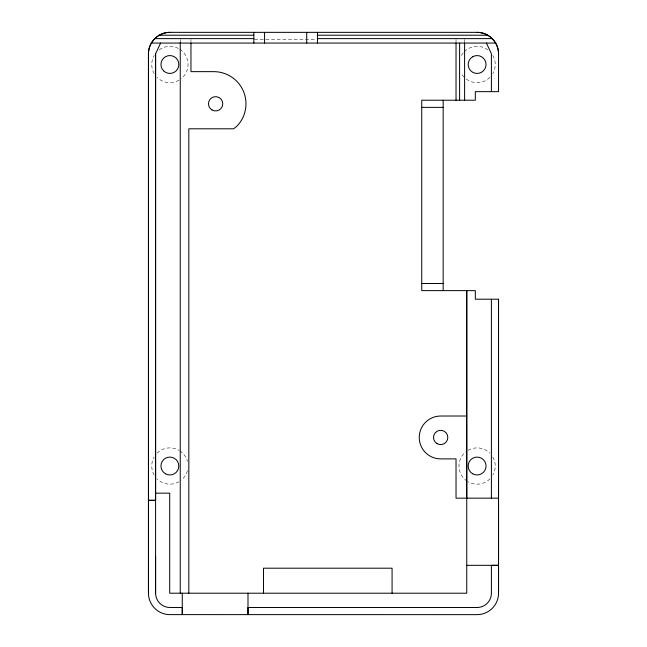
<?xml version="1.0" encoding="UTF-8"?>
<svg xmlns="http://www.w3.org/2000/svg" width="647" height="647" viewBox="0 0 647 647"><rect width="100%" height="100%" fill="white"/><g stroke="black" fill="none" stroke-linecap="round" stroke-linejoin="round"><path stroke-width="0.49" stroke-dasharray="3.23 2.43" d="M254.457 39.491L316.375 39.491M464.603 39.491L464.603 43.066M456.03 39.491L456.03 42.176M190.962 39.491L190.962 42.176M180.246 39.491L180.246 42.524M179.769 49.277A18.148 18.148 0 0 1 181.314 78.602M178.96 80.22A18.148 18.148 0 0 1 157.059 77.333M154.172 73.572A18.148 18.148 0 0 1 154.172 55.424M159.227 49.819A18.148 18.148 0 0 1 178.96 48.784M492.82 55.424A18.148 18.148 0 0 1 492.82 73.572M489.941 77.333A18.148 18.148 0 0 1 465.686 78.602M464.279 77.333A18.148 18.148 0 0 1 461.392 73.572M461.392 55.424A18.148 18.148 0 0 1 463.624 52.35M464.279 51.671A18.148 18.148 0 0 1 487.773 49.819M492.82 456.96A18.148 18.148 0 0 1 492.82 475.1M489.941 478.861A18.148 18.148 0 0 1 468.032 481.748M467.231 481.255A18.148 18.148 0 0 1 465.686 451.929M468.032 450.312A18.148 18.148 0 0 1 489.941 453.199M187.42 470.725A18.148 18.148 0 0 1 181.314 480.131M178.96 481.748A18.148 18.148 0 0 1 157.059 478.861M154.172 475.1A18.148 18.148 0 0 1 154.172 456.96M157.059 453.199A18.148 18.148 0 0 1 178.96 450.312M179.769 450.805A18.148 18.148 0 0 1 187.42 461.335"/><path stroke-width="0.97" d="M160.585 43.066L155.595 53.782L155.595 500.325L148.454 500.325L148.454 53.782C148.381 42.314 158.418 32.277 169.886 32.35L477.106 32.35C488.582 32.277 498.611 42.314 498.538 53.782L498.538 91.648L475.319 91.648L475.319 100.22L421.739 100.22L421.739 290.632L475.319 290.632L475.319 299.205L498.538 299.205L498.546 593.218M498.538 299.205L498.538 593.202A21.432 21.432 0 0 1 477.106 614.642L169.886 614.618A21.432 21.432 0 0 1 148.454 593.186L148.47 500.309L155.612 500.317M182.284 593.202L182.26 614.642L182.284 607.476L169.886 607.476A14.291 14.291 0 0 1 155.595 593.186L155.603 556.849M247.995 593.202L247.995 614.642L247.995 607.493L477.114 607.509M466.746 498.166L466.746 290.632L466.746 593.21L169.708 593.202L169.708 493.151L155.595 493.168M491.397 498.166L491.397 299.205M498.546 565.332L491.405 565.341L491.405 593.218A14.291 14.291 0 0 1 477.114 607.501M159.17 35.221L253.85 35.221M317.442 35.221L487.822 35.221M154.73 38.626L253.85 38.626M317.442 38.626L492.262 38.626M151.325 43.066L495.667 43.066M421.739 107.37L443.171 107.37M421.739 283.483L443.171 283.483M466.746 416.021L440.672 416.021A21.432 21.432 0 0 0 419.24 437.453A21.432 21.432 0 0 0 440.672 458.885L456.03 458.885L456.03 498.166L498.546 498.166M466.746 565.324L498.546 565.324M486.415 43.066L491.397 53.782L491.397 91.648M464.603 43.066L464.603 100.22M459.605 43.05L459.605 100.22M456.03 43.05L456.03 100.22M443.171 100.22L443.171 290.632M392.082 593.202L392.082 568.195L263.483 568.195L263.483 593.202M317.442 32.35L317.442 43.066M306.718 32.35L306.718 43.066M264.566 32.35L264.566 43.066M253.85 32.35L253.85 43.066M190.962 43.066L190.962 71.647L213.825 71.647A32.148 32.148 0 0 1 236.559 126.529L233.599 128.802L188.819 128.802L188.819 593.202M180.246 42.524L180.246 593.202M155.595 53.782L155.595 593.178M148.454 593.186L148.454 53.782A21.432 21.432 0 0 1 169.886 32.35M477.106 32.35A21.432 21.432 0 0 1 498.538 53.782M472.642 56.766L470.79 58.19A8.929 8.929 0 0 0 470.79 70.814L472.642 72.238A8.929 8.929 0 0 0 486.034 64.498A8.929 8.929 0 0 0 472.642 56.766M212.038 109.982A7.141 7.141 0 0 0 222.762 103.795A7.141 7.141 0 0 0 212.038 97.608A7.141 7.141 0 0 0 212.038 109.982M163.57 70.814A8.929 8.929 0 0 0 178.515 66.811A8.929 8.929 0 0 0 167.573 55.877A8.929 8.929 0 0 0 163.57 70.814M472.642 473.766A8.929 8.929 0 0 0 486.034 466.026A8.929 8.929 0 0 0 472.642 458.294A8.929 8.929 0 0 0 472.642 473.766M437.097 443.64A7.141 7.141 0 0 0 447.813 437.453A7.141 7.141 0 0 0 437.097 431.266A7.141 7.141 0 0 0 437.097 443.64M165.422 473.766A8.929 8.929 0 0 0 178.815 466.026A8.929 8.929 0 0 0 165.422 458.294A8.929 8.929 0 0 0 165.422 473.766"/></g></svg>
